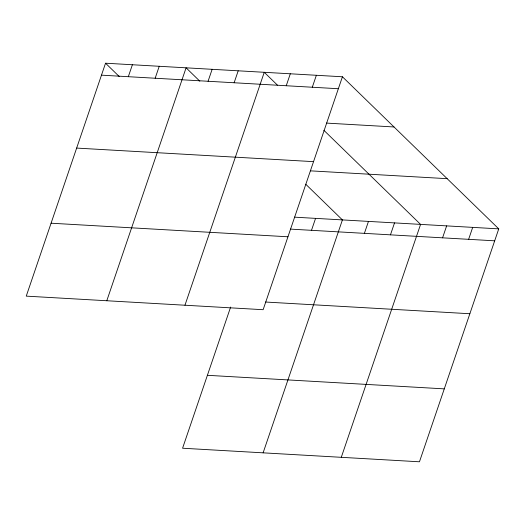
<?xml version="1.0" encoding="UTF-8"?>
<svg xmlns="http://www.w3.org/2000/svg" width="525" height="525" viewBox="0 0 525 525"><rect width="100%" height="100%" fill="white"/><g stroke="black" fill="none" stroke-linecap="round" stroke-linejoin="round"><path stroke-width="0.79" d="M105.545 63.21L26.25 296.133L263.13 309.704L342.425 76.775L105.545 63.21L119.3 76.591M128.323 76.696L132.392 64.746M155.17 78.232L159.239 66.281M106.792 300.746L186.086 67.823L199.841 81.204M208.071 81.263L212.139 69.313M234.13 82.76L238.199 70.809M184.957 305.222L264.252 72.299L277.436 85.129M286.243 85.746L290.312 73.795M230.626 307.066L182.575 448.225L419.455 461.79L498.75 228.867L342.425 76.775M312.296 87.235L316.365 75.285M311.496 230.324L315.564 218.374M263.117 452.839L342.412 219.909L305.727 184.223M364.396 233.356L368.465 221.406M390.456 234.846L394.524 222.895M341.283 457.314L420.577 224.392L323.84 130.272M442.568 237.832L446.637 225.881M468.628 239.321L472.69 227.371M101.476 75.16L338.356 88.725M326.425 123.093L394.012 126.965M76.65 148.083L313.53 161.648M310.367 170.842L447.162 178.677M294.413 217.16L498.75 228.867M290.345 229.11L494.681 240.817M51.076 223.21L287.956 236.782M265.519 302.033L469.855 313.74M207.401 375.303L444.281 388.867"/></g></svg>
